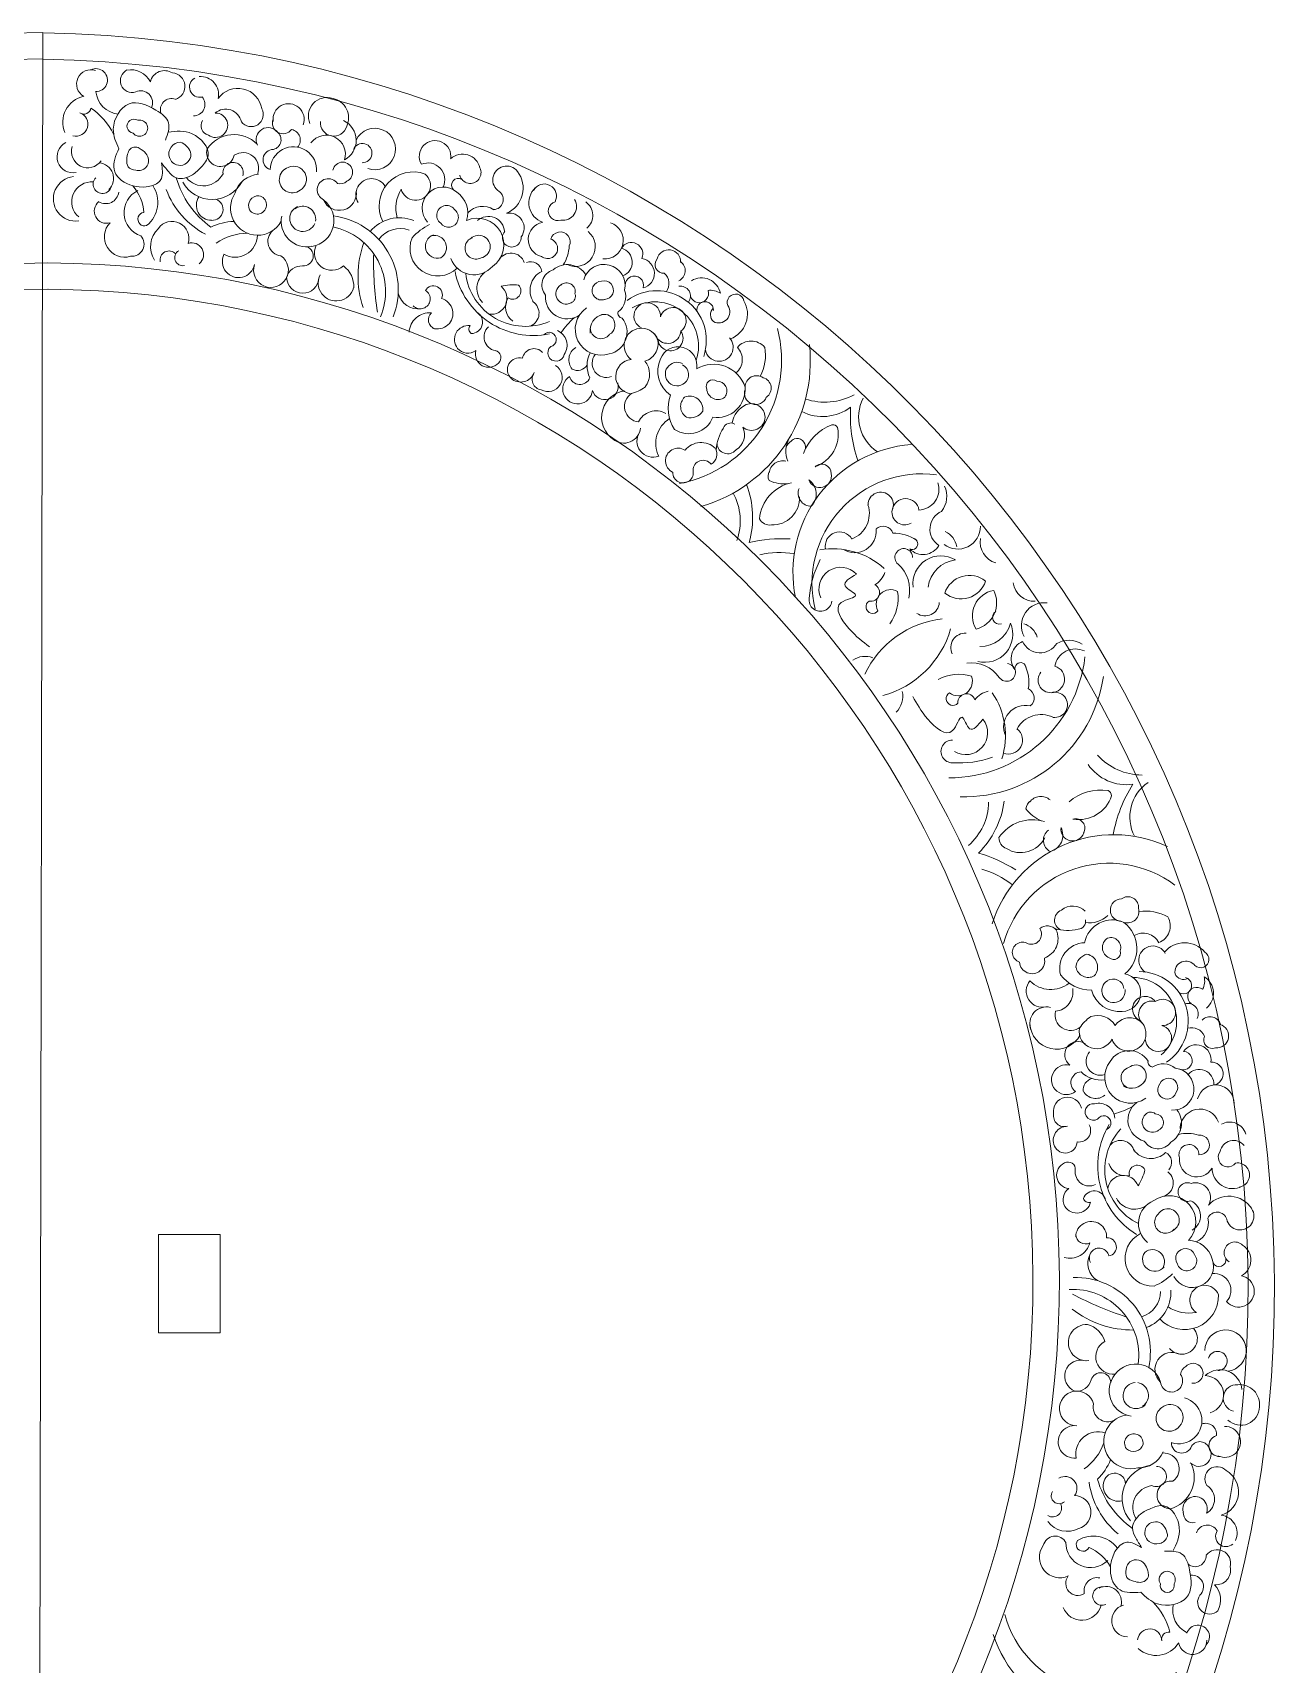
# Model space of a CAD drawing. Header units: millimetres. Extents: x -51923 to -51163, y -26833 to -26390.
# Drawn here: x -51645.24 to -51625.74, y -26523.27 to -26497.64 of the extents above; entities that cross this region are included whole.
import ezdxf

# ---------------------------------------------------------------- set-up
doc = ezdxf.new("R2010")
doc.units = ezdxf.units.MM
doc.header["$LTSCALE"] = 0.35

msp = doc.modelspace()

# ---------------------------------------------------------------- linework, layer by layer
at = {"lineweight": 5}
for p, q in [((-51645.081, -26497.641), (-51645.155, -26537.083)), ((-51642.299, -26516.519), (-51643.265, -26516.519)), ((-51643.265, -26516.519), (-51643.265, -26518.063)), ((-51642.299, -26518.063), (-51642.299, -26516.519)), ((-51643.265, -26518.063), (-51642.299, -26518.063))]:
    msp.add_line(p, q, dxfattribs=at)
for centre, radius, start, end in [((-51644.947, -26517.363), 19.722, 90.3904, 270.2513), ((-51645.464, -26517.366), 19.728, 271.7865, 88.8552), ((-51644.947, -26517.363), 19.308, 90.3904, 270.2513), ((-51645.464, -26517.366), 19.314, 271.7865, 88.8552), ((-51644.328, -26498.448), 0.224, 70.9387, 240.1379), ((-51644.249, -26498.387), 0.181, 267.983, 115.9978), ((-51643.678, -26498.395), 0.187, 116.5463, 287.0888), ((-51643.704, -26498.574), 0.35, 27.4019, 99.5054), ((-51643.171, -26498.466), 0.228, 57.108, 166.4626), ((-51643.062, -26498.486), 0.212, 286.6091, 86.0817), ((-51642.618, -26498.496), 0.161, 119.1508, 282.9559), ((-51642.602, -26498.611), 0.28, 346.6827, 95.1925), ((-51644.352, -26499.049), 0.418, 102.409, 202.5963), ((-51643.858, -26498.53), 0.393, 185.6447, 263.3512), ((-51643.543, -26498.738), 0.183, 334.028, 116.1463), ((-51642.714, -26498.771), 0.178, 268.5863, 41.8275), ((-51642.02, -26498.899), 0.382, 9.6236, 144.129), ((-51640.617, -26498.953), 0.294, 71.7297, 203.6763), ((-51640.59, -26498.978), 0.31, 334.709, 77.8254), ((-51644.566, -26499.078), 0.191, 256.6185, 69.9572), ((-51644.436, -26498.814), 0.107, 233.04, 353.2786), ((-51644.938, -26499.723), 1.084, 26.8266, 55.8301), ((-51643.062, -26498.852), 0.175, 69.6523, 199.8124), ((-51642.37, -26499.096), 0.192, 234.0125, 91.6256), ((-51642.211, -26499.097), 0.254, 12.7439, 130.4144), ((-51641.811, -26498.927), 0.191, 216.9295, 28.4982), ((-51641.222, -26499.002), 0.244, 339.0522, 187.7945), ((-51643.651, -26499.109), 0.11, 56.4908, 263.5128), ((-51643.562, -26499.142), 0.127, 216.7842, 103.2194), ((-51642.443, -26499.103), 0.154, 148.665, 254.97), ((-51641.542, -26499.322), 0.19, 36.7718, 206.7358), ((-51641.309, -26499.061), 0.168, 159.4249, 323.1845), ((-51641.208, -26499.329), 0.17, 318.8822, 78.7264), ((-51640.513, -26499.056), 0.211, 174.5162, 344.9411), ((-51640.503, -26499.336), 0.344, 297.9068, 65.218), ((-51639.867, -26499.469), 0.325, 250.4183, 154.6557), ((-51644.608, -26499.592), 0.252, 117.1005, 281.2867), ((-51644.378, -26499.509), 0.255, 161.8098, 325.0977), ((-51642.918, -26499.546), 0.185, 90.7769, 198.7438), ((-51643.035, -26499.634), 0.297, 22.859, 67.188), ((-51642.079, -26499.754), 0.511, 45.0684, 145.7407), ((-51641.147, -26499.8), 0.366, 355.3361, 178.9437), ((-51641.496, -26499.325), 0.155, 283.6007, 53.7096), ((-51640.629, -26499.552), 0.3, 343.0768, 143.6834), ((-51640.063, -26499.534), 0.151, 268.5765, 158.847), ((-51638.921, -26499.585), 0.248, 351.3274, 209.8949), ((-51644.214, -26499.931), 0.243, 313.8238, 86.0002), ((-51642.929, -26499.555), 0.171, 197.0389, 12.1799), ((-51642.292, -26499.526), 0.218, 163.9417, 349.1098), ((-51642.094, -26499.839), 0.159, 341.1167, 186.875), ((-51641.94, -26499.773), 0.247, 337.565, 123.7394), ((-51641.461, -26499.639), 0.163, 89.5607, 251.4724), ((-51640.373, -26499.833), 0.157, 294.4084, 168.1415), ((-51639.032, -26499.952), 0.264, 334.3097, 113.0391), ((-51638.488, -26499.827), 0.278, 12.69, 132.6287), ((-51644.566, -26500.251), 0.351, 95.5139, 277.9167), ((-51644.148, -26500.023), 0.145, 135.5697, 345.7154), ((-51641.619, -26499.536), 1.421, 195.7593, 234.6331), ((-51642.56, -26499.702), 0.345, 219.0072, 333.0775), ((-51641.672, -26500.27), 0.404, 93.2866, 163.9872), ((-51641.163, -26499.952), 0.205, 108.5463, 306.4408), ((-51641.143, -26499.942), 0.202, 299.9518, 115.0353), ((-51640.598, -26500.11), 0.174, 34.1211, 244.6298), ((-51639.918, -26500.182), 0.247, 30.0679, 211.6259), ((-51639.265, -26500.364), 0.535, 69.4068, 207.1489), ((-51639.228, -26500.041), 0.234, 194.6141, 49.5415), ((-51638.556, -26500.036), 0.105, 57.1383, 225.8149), ((-51638.368, -26499.84), 0.169, 193.9932, 25.9429), ((-51637.799, -26499.953), 0.216, 37.3898, 238.0162), ((-51637.968, -26500.084), 0.43, 293.2083, 37.527), ((-51644.316, -26500.298), 0.313, 84.8958, 229.7042), ((-51644.094, -26500.123), 0.205, 237.8212, 352.5801), ((-51643.422, -26500.468), 0.385, 115.7962, 251.5925), ((-51644.202, -26500.512), 0.706, 3.7839, 41.1692), ((-51643.75, -26500.305), 0.473, 309.0414, 33.6528), ((-51641.929, -26499.66), 1.294, 200.2448, 242.4973), ((-51642.422, -26499.732), 0.53, 208.8603, 332.2473), ((-51641.71, -26500.399), 0.425, 145.4965, 331.1588), ((-51641.691, -26500.363), 0.16, 88.8464, 203.018), ((-51641.715, -26500.346), 0.146, 212.7668, 79.0976), ((-51640.425, -26500.165), 0.268, 202.4473, 7.4914), ((-51640.417, -26499.849), 0.168, 257.3575, 310.6932), ((-51638.93, -26500.403), 0.606, 150.0178, 194.0004), ((-51638.794, -26500.397), 0.33, 49.6567, 222.2774), ((-51638.806, -26500.473), 0.398, 342.3199, 55.4808), ((-51638.009, -26500.263), 0.159, 273.4755, 53.0999), ((-51637.124, -26500.315), 0.324, 133.3755, 250.4737), ((-51637.206, -26500.21), 0.192, 332.2607, 152.2607), ((-51644.084, -26500.445), 0.191, 128.564, 287.5415), ((-51643.483, -26500.571), 0.106, 97.7073, 287.3699), ((-51642.434, -26500.352), 0.237, 146.0582, 270.6258), ((-51642.423, -26500.419), 0.171, 267.1723, 69.5117), ((-51641, -26500.56), 0.204, 114.551, 337.3536), ((-51641, -26500.573), 0.205, 351.0049, 127.0165), ((-51640.92, -26500.594), 0.409, 279.0638, 52.8417), ((-51638.739, -26500.511), 0.156, 31.0584, 232.8693), ((-51638.709, -26500.544), 0.154, 216.258, 47.6698), ((-51638.174, -26500.687), 0.317, 56.5223, 137.6134), ((-51636.993, -26500.443), 0.15, 106.5163, 288.2186), ((-51636.911, -26500.376), 0.212, 260.3454, 32.2311), ((-51636.705, -26500.512), 0.261, 310.4537, 54.5294), ((-51643.795, -26500.848), 0.32, 136.2491, 286.45), ((-51643.005, -26501), 0.386, 133.0179, 213.5516), ((-51643.052, -26500.87), 0.264, 341.9103, 144.9972), ((-51642.05, -26501.495), 0.89, 92.0774, 116.1411), ((-51640.936, -26500.604), 0.402, 168.4219, 281.625), ((-51640.669, -26501.68), 1.171, 338.5931, 82.8476), ((-51640.735, -26501.708), 1.037, 337.3344, 78.2214), ((-51639.481, -26501.146), 0.597, 67.8383, 140.2018), ((-51639.466, -26501.145), 0.426, 71.3641, 142.9677), ((-51638.634, -26501.444), 0.871, 115.2921, 138.1952), ((-51638.255, -26500.971), 0.415, 304.6573, 114.5024), ((-51638.085, -26500.787), 0.258, 4.7986, 131.631), ((-51637.756, -26500.709), 0.234, 322.7601, 100.4969), ((-51637.184, -26500.891), 0.274, 100.1425, 256.0362), ((-51636.255, -26500.906), 0.29, 264.1499, 71.8238), ((-51643.685, -26500.963), 0.192, 264.247, 42.5854), ((-51642.744, -26501.128), 0.186, 309.2185, 108.0417), ((-51641.869, -26501.646), 0.853, 90, 124.9903), ((-51642.064, -26500.816), 0.353, 240.4169, 358.6944), ((-51641.321, -26500.92), 0.227, 131.6187, 263.9788), ((-51640.543, -26501.101), 0.274, 154.0435, 311.7233), ((-51638.585, -26501.462), 1.547, 160.1422, 198.7019), ((-51638.88, -26501.029), 0.435, 157.7549, 314.5724), ((-51638.883, -26500.996), 0.19, 109.452, 285.2828), ((-51638.932, -26501.017), 0.191, 301.3406, 103.5827), ((-51638.278, -26501.026), 0.173, 108.5673, 297.8637), ((-51638.235, -26501.004), 0.18, 282.3214, 133.406), ((-51637.717, -26500.862), 0.147, 138.9593, 4.1989), ((-51637.153, -26501.033), 0.157, 231.6471, 71.4668), ((-51636.954, -26500.927), 0.155, 335.1001, 163.8187), ((-51636.714, -26501.004), 0.31, 245.1987, 50.7764), ((-51635.837, -26501.117), 0.18, 336.6724, 150.2349), ((-51643.1, -26501.213), 0.142, 42.5315, 191.8729), ((-51642.885, -26501.177), 0.126, 119.6967, 281.446), ((-51642.008, -26501.234), 0.255, 154.3391, 348.8191), ((-51641.499, -26501.371), 0.273, 161.2452, 55.5966), ((-51640.99, -26501.151), 0.155, 265.7688, 69.6347), ((-51634.485, -26501.232), 5.402, 178.7275, 188.5306), ((-51638.31, -26501.06), 0.385, 199.8105, 319.0265), ((-51637.729, -26501.324), 0.22, 18.7027, 150.4838), ((-51637.438, -26500.961), 0.625, 328.1993, 357.1428), ((-51636.051, -26501.249), 0.228, 290.3834, 75.1395), ((-51635.713, -26501.422), 0.237, 284.3535, 80.0552), ((-51635.332, -26501.286), 0.135, 138.4396, 275.1876), ((-51635.251, -26501.241), 0.188, 356.37, 166.1519), ((-51644.877, -26517.245), 15.988, 90.4553, 269.3498), ((-51645.102, -26517.245), 15.988, 270.7549, 89.6494), ((-51641.02, -26501.546), 0.24, 85.6499, 166.3603), ((-51641, -26501.482), 0.253, 181.5708, 357.1015), ((-51640.474, -26501.572), 0.284, 153.0465, 344.244), ((-51640.593, -26501.624), 0.394, 356.2791, 53.7908), ((-51637.379, -26501.144), 1.254, 191.4925, 281.6709), ((-51637.503, -26501.312), 0.943, 186.6956, 293.593), ((-51637.941, -26501.66), 0.323, 127.9357, 222.9862), ((-51637.417, -26501.412), 0.173, 6.8502, 113.7006), ((-51637.1, -26501.688), 0.33, 116.0787, 214.3509), ((-51636.992, -26501.606), 0.251, 106.9564, 219.6194), ((-51636.843, -26501.631), 0.346, 32.2909, 129.9032), ((-51636.266, -26501.613), 0.331, 347.3204, 164.6292), ((-51635.791, -26501.609), 0.144, 342.8032, 181.7974), ((-51635.463, -26501.583), 0.216, 324.0596, 48.6349), ((-51635.163, -26501.381), 0.172, 294.4126, 54.4685), ((-51634.735, -26501.795), 0.302, 11.2622, 121.5136), ((-51644.877, -26517.245), 15.573, 90.4553, 269.3498), ((-51645.102, -26517.245), 15.573, 270.7549, 89.6494), ((-51639.188, -26501.664), 0.318, 192.2526, 279.0784), ((-51639.153, -26501.824), 0.155, 223.4794, 59.1552), ((-51638.949, -26501.761), 0.143, 336.122, 150.7853), ((-51638.038, -26501.818), 0.247, 261.109, 51.6375), ((-51637.692, -26502.441), 0.839, 84.3562, 103.2657), ((-51637.703, -26501.697), 0.131, 237.0227, 44.3526), ((-51636.861, -26501.743), 0.162, 121.5961, 297.934), ((-51636.855, -26501.707), 0.136, 343.9096, 131.8377), ((-51636.826, -26501.784), 0.11, 292.2022, 21.1395), ((-51636.307, -26501.693), 0.147, 89.6169, 289.9636), ((-51636.264, -26501.686), 0.145, 272.7236, 106.8569), ((-51636.228, -26501.786), 0.302, 307.2873, 19.478), ((-51635.441, -26502.476), 0.781, 341.2622, 126.2749), ((-51635.07, -26501.782), 0.161, 324.0663, 97.806), ((-51634.77, -26501.739), 0.145, 197.047, 19.2475), ((-51634.591, -26501.955), 0.267, 55.1935, 99.0896), ((-51634.2, -26501.879), 0.132, 10.9802, 202.3923), ((-51638.883, -26502.053), 0.243, 251.1225, 74.368), ((-51637.536, -26501.95), 0.278, 149.0156, 233.6222), ((-51637.509, -26502.048), 0.221, 292.6741, 57.1508), ((-51636.845, -26501.796), 0.342, 175.004, 304.0047), ((-51636.312, -26502.3), 0.407, 124.8669, 288.3008), ((-51635.472, -26502.56), 0.69, 340.9955, 120.5388), ((-51635.589, -26502.092), 0.208, 356.0095, 245.5877), ((-51635.183, -26502.165), 0.206, 306.6501, 163.41), ((-51634.679, -26501.997), 0.13, 356.5238, 190.1019), ((-51634.446, -26502.073), 0.149, 135.2093, 226.4915), ((-51634.466, -26502.028), 0.174, 241.4539, 34.5251), ((-51634.431, -26502.062), 0.417, 291.0772, 30.0318), ((-51639.007, -26502.365), 0.323, 84.8169, 176.7669), ((-51638.878, -26502.152), 0.148, 132.487, 251.1088), ((-51638.396, -26502.462), 0.221, 83.6267, 218.712), ((-51638.305, -26502.297), 0.0855, 140.3767, 235.8964), ((-51638.354, -26502.188), 0.18, 270.0817, 61.014), ((-51637.928, -26502.419), 0.223, 134.5634, 257.3523), ((-51635.426, -26503.488), 1.895, 133.8153, 143.2429), ((-51636.225, -26502.32), 0.261, 103.6869, 188.8896), ((-51636.262, -26502.234), 0.168, 299.6678, 115.3386), ((-51636.252, -26502.347), 0.347, 281.2745, 39.3882), ((-51635.97, -26502.049), 0.0784, 163.1357, 260.1378), ((-51637.129, -26502.461), 0.113, 282.2051, 139.6136), ((-51637.1, -26502.553), 0.253, 325.7405, 66.175), ((-51636.315, -26502.281), 0.168, 179.9322, 323.8319), ((-51635.678, -26502.557), 0.273, 29.228, 232.889), ((-51635.696, -26502.53), 0.278, 284.55, 22.5004), ((-51635.985, -26502.713), 0.614, 22.6673, 33.7656), ((-51635.268, -26502.314), 0.208, 211.5945, 355.5426), ((-51635.224, -26502.441), 0.198, 190.2254, 34.1817), ((-51635.441, -26502.792), 1.963, 280.5399, 14.8168), ((-51634.459, -26502.583), 0.221, 192.2793, 42.7472), ((-51633.957, -26502.765), 0.28, 40.1681, 139.8319), ((-51638.405, -26502.458), 0.217, 221.1276, 304.634), ((-51638.079, -26502.688), 0.21, 165.7857, 316.8962), ((-51637.998, -26502.746), 0.112, 310.499, 79.1203), ((-51637.598, -26502.936), 0.187, 74.2426, 226.2274), ((-51637.368, -26502.787), 0.182, 41.7273, 170.1386), ((-51637.019, -26502.67), 0.131, 131.0644, 348.4635), ((-51636.594, -26502.781), 0.226, 121.5869, 220.4533), ((-51636.089, -26502.872), 0.444, 152.8109, 205.3988), ((-51636.23, -26502.835), 0.223, 141.6135, 291.1616), ((-51635.813, -26503.044), 0.271, 96.3023, 261.6035), ((-51634.963, -26502.957), 0.459, 155.4791, 235.5934), ((-51635.104, -26502.873), 0.297, 350.05, 158.9259), ((-51635.401, -26502.802), 2.375, 285.9929, 6.2935), ((-51634.37, -26502.774), 0.275, 309.6021, 43.652), ((-51634.449, -26502.71), 0.718, 332.5863, 10.1052), ((-51637.577, -26502.906), 0.224, 227.7478, 340.3027), ((-51637.227, -26503.082), 0.172, 144.2821, 260.991), ((-51637.147, -26503.056), 0.223, 241.368, 57.66), ((-51636.685, -26502.764), 0.183, 243.6641, 326.2798), ((-51635.867, -26503.007), 0.317, 321.4045, 40.8316), ((-51635.119, -26503.004), 0.185, 63.5271, 309.8531), ((-51635.107, -26503.013), 0.17, 308.7773, 63.9134), ((-51634.544, -26503.365), 0.516, 17.659, 121.2598), ((-51633.87, -26503.212), 0.182, 55.5799, 178.8772), ((-51636.682, -26503.239), 0.234, 123.0596, 354.1229), ((-51636.646, -26502.997), 0.17, 195.7009, 337.1521), ((-51636.252, -26503.198), 0.208, 198.229, 15.0531), ((-51635.884, -26503.683), 0.421, 98.6099, 247.8973), ((-51635.985, -26502.713), 0.614, 282.5264, 306.696), ((-51634.558, -26503.197), 0.104, 52.684, 204.5899), ((-51634.478, -26503.23), 0.175, 183.4366, 308.6731), ((-51634.493, -26503.245), 0.443, 261.5481, 4.7099), ((-51634.495, -26503.272), 0.158, 323.1301, 90.0377), ((-51633.884, -26503.305), 0.177, 160.3361, 340.1658), ((-51633.808, -26503.225), 0.167, 302.9258, 76.0142), ((-51635.701, -26503.513), 0.244, 122.7358, 264.2544), ((-51634.654, -26503.541), 0.605, 160.1316, 213.2989), ((-51634.865, -26503.513), 0.199, 132.913, 238.5173), ((-51634.922, -26503.559), 0.208, 351.9895, 112.3059), ((-51633.848, -26503.854), 0.415, 116.6381, 168.8831), ((-51633.953, -26503.683), 0.215, 0.7182, 111.9451), ((-51632.833, -26502.94), 0.731, 243.321, 307.0035), ((-51632.798, -26502.476), 0.969, 251.7721, 298.4126), ((-51630.181, -26503.653), 2.216, 176.6547, 198.7676), ((-51631.61, -26503.678), 0.657, 153.4687, 236.4479), ((-51635.449, -26503.889), 0.307, 60.6151, 154.3497), ((-51634.995, -26504.094), 0.459, 121.6601, 206.032), ((-51634.935, -26503.536), 0.405, 236.3563, 338.6678), ((-51634.908, -26503.463), 0.229, 254.337, 326.7444), ((-51634.276, -26503.897), 0.125, 59.8223, 158.184), ((-51633.949, -26503.678), 0.211, 228.8446, 359.4244), ((-51632.424, -26504.514), 0.759, 110.215, 159.738), ((-51632.674, -26503.887), 0.0872, 29.1864, 97.721), ((-51635.956, -26503.825), 0.264, 229.7721, 354.2843), ((-51635.495, -26504.055), 0.255, 146.5033, 290.01), ((-51633.756, -26504.249), 0.75, 147.9909, 176.1594), ((-51634.339, -26503.957), 0.278, 300.4136, 25.7053), ((-51633.018, -26504.211), 0.393, 151.0137, 203.9762), ((-51633.031, -26504.411), 0.462, 121.9147, 144.0453), ((-51633.24, -26504.155), 0.14, 354.1211, 105.8844), ((-51633.127, -26503.95), 0.539, 289.2604, 11.2095), ((-51635.103, -26504.367), 0.199, 57.17, 245.5695), ((-51634.742, -26504.405), 0.325, 46.6669, 140.9551), ((-51634.678, -26504.263), 0.185, 300.9288, 30.9763), ((-51634.325, -26504.089), 0.167, 184.1325, 319.5483), ((-51631.287, -26506.117), 2.012, 94.409, 191.3809), ((-51635.025, -26504.553), 0.161, 178.5534, 12.8585), ((-51634.71, -26504.517), 0.159, 36.8811, 179.9607), ((-51633.534, -26504.609), 0.156, 149.8292, 206.3137), ((-51633.458, -26504.583), 0.217, 77.3849, 173.1933), ((-51632.877, -26504.603), 0.183, 200.4178, 10.9751), ((-51631.277, -26506.294), 1.723, 82.2725, 193.5883), ((-51632.847, -26504.568), 0.15, 359.6764, 133.3607), ((-51635.337, -26505.255), 1.405, 343.7788, 21.4675), ((-51633.195, -26505.331), 0.632, 101.4654, 175.221), ((-51633.443, -26504.17), 0.558, 245.5994, 277.3768), ((-51633.017, -26504.878), 0.201, 156.9227, 271.8739), ((-51633.2, -26504.888), 0.268, 314.9437, 55.471), ((-51631.332, -26504.813), 0.327, 272.0161, 17.8535), ((-51631.267, -26504.926), 0.384, 322.2588, 25.1184), ((-51635.031, -26505.307), 0.904, 339.7295, 28.6831), ((-51633.62, -26504.947), 0.426, 267.8518, 2.1013), ((-51632.529, -26505.193), 0.43, 291.0334, 18.1497), ((-51631.921, -26505.058), 0.199, 335.004, 180.3986), ((-51631.53, -26505.172), 0.213, 8.7918, 171.6889), ((-51633.667, -26505.199), 0.176, 206.6064, 280.301), ((-51631.547, -26505.176), 0.197, 169.9854, 301.6455), ((-51630.844, -26505.439), 0.303, 113.2943, 237.5114), ((-51633.456, -26508.035), 2.445, 87.3772, 102.5542), ((-51632.568, -26505.705), 0.223, 29.4706, 192.5137), ((-51632.328, -26505.472), 0.338, 238.2142, 5.7804), ((-51631.882, -26505.55), 0.158, 17.0484, 134.4683), ((-51631.711, -26506.122), 0.618, 54.9014, 91.7995), ((-51631.428, -26505.67), 0.0896, 245.5442, 79.0113), ((-51630.711, -26505.395), 0.358, 233.1301, 359.9624), ((-51631.042, -26505.766), 0.319, 9.0075, 65.1529), ((-51630.02, -26505.644), 0.338, 170.1927, 253.8603), ((-51633.502, -26507.235), 1.428, 81.0077, 102.8708), ((-51632.672, -26506.95), 1.202, 48.0228, 99.9112), ((-51631.559, -26505.884), 0.139, 358.5619, 229.6984), ((-51631.257, -26505.549), 0.29, 224.1968, 329.8967), ((-51631.51, -26506.636), 1.538, 152.1294, 175.8309), ((-51632.549, -26506.382), 0.343, 43.5667, 203.5345), ((-51632.01, -26506.396), 0.544, 346.5655, 48.2978), ((-51630.976, -26506.297), 0.438, 58.4755, 186.9523), ((-51630.692, -26506.406), 0.485, 96.5188, 173.4344), ((-51632.074, -26506.436), 0.136, 257.5165, 64.0887), ((-51632.195, -26506), 0.362, 299.9036, 340.3352), ((-51630.528, -26506.572), 0.406, 51.2116, 161.7715), ((-51630.658, -26506.131), 0.404, 230.9039, 342.0793), ((-51629.505, -26506.235), 0.338, 188.2434, 271.911), ((-51632.867, -26506.551), 0.179, 171.2616, 352.9457), ((-51632.047, -26506.658), 0.105, 122.805, 321.745), ((-51631.764, -26506.616), 0.227, 61.1433, 207.9721), ((-51632.345, -26506.519), 0.698, 324.3961, 8.3505), ((-51631.225, -26506.576), 0.226, 235.6279, 355.5333), ((-51630.076, -26506.8), 0.404, 100.0244, 211.1998), ((-51630.526, -26506.596), 0.427, 284.2346, 26.9896), ((-51629.353, -26506.954), 0.358, 82.1413, 208.9735), ((-51630.786, -26508.366), 1.527, 96.3779, 154.8861), ((-51630.052, -26506.823), 0.11, 124.1068, 284.0482), ((-51632.289, -26506.582), 1.527, 285.2357, 343.8576), ((-51630.594, -26507.3), 0.226, 86.5703, 206.4757), ((-51630.284, -26507.093), 0.438, 255.1514, 23.6281), ((-51630.352, -26506.797), 0.485, 268.6693, 345.5849), ((-51629.766, -26507.231), 0.319, 16.9508, 73.0961), ((-51629.581, -26507.474), 0.29, 112.207, 217.9068), ((-51629.415, -26507.079), 0.303, 204.5922, 328.8094), ((-51628.863, -26507.648), 0.327, 64.2501, 170.0875), ((-51628.965, -26507.569), 0.384, 56.9853, 119.8448), ((-51632.166, -26507.791), 0.353, 69.733, 123.2186), ((-51630.848, -26507.196), 2.151, 269.9251, 353.2954), ((-51630.501, -26508.083), 0.544, 35.3229, 97.0552), ((-51629.942, -26507.691), 0.139, 213.9223, 85.0589), ((-51629.724, -26507.626), 0.0896, 3.0923, 196.5595), ((-51630.211, -26507.845), 0.618, 350.3042, 27.2023), ((-51629.245, -26507.796), 0.213, 270.4148, 73.3119), ((-51630.691, -26508.418), 0.698, 73.7532, 117.7075), ((-51630.708, -26507.829), 0.227, 234.1316, 20.9603), ((-51630.61, -26507.433), 2.211, 268.4013, 351.6662), ((-51629.251, -26507.812), 0.197, 140.4581, 272.1182), ((-51631.927, -26508.065), 0.353, 314.7906, 12.3706), ((-51630.788, -26508.103), 0.105, 120.3586, 319.2987), ((-51630.572, -26508.161), 0.136, 18.0149, 184.5871), ((-51630.157, -26508.341), 0.362, 101.7684, 142.2), ((-51631.163, -26508.682), 1.202, 342.1925, 34.0808), ((-51629.668, -26508.092), 0.158, 307.6353, 65.0552), ((-51629.185, -26508.199), 0.199, 261.7051, 107.0996), ((-51629.651, -26508.545), 0.338, 76.3233, 203.8895), ((-51629.403, -26508.782), 0.43, 63.954, 151.0703), ((-51630.584, -26508.639), 0.343, 238.5691, 38.537), ((-51629.915, -26508.751), 0.223, 249.59, 52.6331), ((-51630.795, -26508.931), 0.179, 89.158, 270.842), ((-51630.692, -26507.575), 1.538, 266.2727, 289.9743), ((-51628.059, -26508.723), 0.731, 214.2174, 277.8999), ((-51627.803, -26508.334), 0.969, 222.6686, 269.3091), ((-51627.349, -26509.962), 0.657, 124.3652, 207.3444), ((-51629.405, -26509.855), 0.217, 48.2814, 144.0897), ((-51628.467, -26510.297), 0.759, 81.1115, 130.6344), ((-51628.807, -26509.462), 0.539, 260.1568, 342.1059), ((-51628.381, -26509.628), 0.0872, 0.0828, 68.6174), ((-51626.089, -26510.636), 2.216, 147.5511, 169.6641), ((-51631.131, -26509.722), 0.904, 310.6259, 359.5796), ((-51631.373, -26509.528), 1.405, 314.6753, 352.364), ((-51629.483, -26509.84), 0.156, 120.7257, 177.2102), ((-51629.191, -26509.501), 0.558, 216.4958, 248.2733), ((-51629.538, -26510.636), 0.632, 72.3618, 146.1174), ((-51629.163, -26510.326), 0.201, 127.8191, 242.7703), ((-51629.328, -26510.246), 0.268, 285.8401, 26.3674), ((-51628.906, -26510.155), 0.183, 171.3142, 341.8716), ((-51628.863, -26510.138), 0.15, 330.5728, 104.2571), ((-51628.254, -26512.251), 2.012, 65.3054, 162.2773), ((-51629.887, -26510.291), 0.176, 177.5029, 251.1975), ((-51629.723, -26510.094), 0.426, 238.7482, 332.9977), ((-51631.082, -26512.871), 2.445, 58.2736, 73.4506), ((-51628.331, -26512.41), 1.723, 53.1689, 164.4847), ((-51630.733, -26512.151), 1.428, 51.9042, 73.7672), ((-51628.036, -26511.38), 0.167, 354.608, 127.6964), ((-51629.023, -26511.581), 0.167, 111.0739, 246.4897), ((-51628.903, -26511.638), 0.278, 44.9169, 130.2087), ((-51628.136, -26511.425), 0.177, 90.4564, 270.2861), ((-51628.045, -26511.443), 0.182, 251.745, 15.0424), ((-51627.763, -26512.156), 0.718, 60.517, 98.0359), ((-51629.554, -26511.802), 0.159, 250.6615, 33.7411), ((-51629.304, -26511.856), 0.185, 39.6459, 129.6934), ((-51629.459, -26511.87), 0.325, 289.6672, 23.9554), ((-51628.985, -26510.992), 0.75, 254.4628, 282.6313), ((-51628.826, -26511.599), 0.125, 272.4382, 10.7999), ((-51628.282, -26512.02), 0.443, 65.9123, 169.0741), ((-51628.643, -26511.209), 0.415, 261.7391, 313.9841), ((-51628.412, -26512.028), 0.516, 309.3624, 52.9633), ((-51627.651, -26511.673), 0.28, 290.7903, 30.4541), ((-51629.692, -26512.088), 0.161, 57.7637, 252.0688), ((-51628.703, -26512.34), 0.405, 91.9544, 194.2659), ((-51628.263, -26512.011), 0.175, 121.9491, 247.1856), ((-51628.308, -26512.013), 0.158, 340.5846, 107.4922), ((-51627.797, -26512.06), 0.275, 26.9702, 121.0201), ((-51627.646, -26512.208), 0.221, 27.8751, 238.3429), ((-51627.146, -26512.354), 0.417, 40.5904, 139.545), ((-51629.543, -26512.223), 0.199, 185.0527, 13.4522), ((-51628.625, -26512.339), 0.229, 103.8778, 176.2853), ((-51628.721, -26512.32), 0.208, 318.3163, 78.6327), ((-51628.259, -26512.097), 0.104, 226.0323, 17.9382), ((-51627.125, -26512.398), 0.174, 36.0971, 189.1684), ((-51626.896, -26512.197), 0.132, 228.2299, 59.642), ((-51628.615, -26512.074), 0.605, 217.3233, 270.4906), ((-51628.658, -26512.282), 0.199, 192.105, 297.7092), ((-51628.268, -26512.676), 0.17, 6.7088, 121.8449), ((-51628.134, -26512.719), 0.297, 271.6963, 80.5722), ((-51627.961, -26513.171), 0.69, 310.0834, 89.6267), ((-51627.871, -26513.169), 0.781, 304.3474, 89.36), ((-51627.161, -26512.365), 0.149, 204.1307, 295.413), ((-51627.166, -26512.609), 0.13, 240.5203, 74.0985), ((-51627.098, -26512.54), 0.267, 331.5326, 15.4287), ((-51626.995, -26512.729), 0.302, 309.1086, 59.3601), ((-51629.379, -26512.696), 0.255, 140.6123, 284.119), ((-51629.249, -26512.212), 0.459, 224.5902, 308.9622), ((-51629.207, -26512.708), 0.307, 276.2725, 10.0072), ((-51628.166, -26512.559), 0.459, 195.0288, 275.1432), ((-51628.263, -26512.691), 0.185, 120.7692, 7.0951), ((-51626.954, -26512.781), 0.145, 51.3747, 233.5752), ((-51629.315, -26513.208), 0.264, 76.3379, 200.8501), ((-51628.936, -26513.07), 0.244, 166.3678, 307.8864), ((-51627.767, -26512.976), 0.198, 36.4405, 240.3969), ((-51627.661, -26513.059), 0.208, 75.0796, 219.0277), ((-51627.493, -26513.03), 0.206, 267.2122, 123.9721), ((-51627.093, -26513.05), 0.161, 332.8162, 106.5559), ((-51629.157, -26513.187), 0.421, 182.7249, 332.0123), ((-51628.531, -26513.331), 0.271, 169.0188, 334.3199), ((-51628.275, -26513.604), 0.614, 123.9262, 148.0958), ((-51628.513, -26513.395), 0.317, 29.7906, 109.2178), ((-51628.027, -26513.365), 0.273, 197.7332, 41.3943), ((-51628.007, -26513.392), 0.278, 48.1218, 146.0722), ((-51628.275, -26513.604), 0.614, 36.8566, 47.955), ((-51627.558, -26513.436), 0.208, 185.0346, 74.6127), ((-51627.036, -26513.486), 0.216, 21.9874, 106.5626), ((-51626.746, -26513.27), 0.172, 16.1537, 136.2097), ((-51626.643, -26513.4), 0.188, 264.4703, 74.2522), ((-51628.821, -26513.695), 0.208, 55.5691, 232.3932), ((-51626.967, -26513.775), 0.237, 350.567, 146.2687), ((-51626.713, -26513.461), 0.135, 155.4346, 292.1826), ((-51628.472, -26513.794), 0.223, 139.4606, 289.0088), ((-51628.018, -26513.977), 0.347, 31.234, 149.3477), ((-51627.644, -26513.81), 0.0784, 170.4844, 267.4865), ((-51627.17, -26513.788), 0.144, 248.8248, 87.8191), ((-51629.003, -26514.087), 0.234, 76.4993, 307.5626), ((-51628.763, -26514.134), 0.17, 93.4701, 234.9213), ((-51628.46, -26513.649), 0.444, 225.2234, 277.8113), ((-51627.995, -26514.049), 0.407, 142.3214, 305.7554), ((-51627.977, -26514.058), 0.168, 106.7903, 250.69), ((-51627.916, -26514.024), 0.168, 315.2836, 130.9544), ((-51627.482, -26514.14), 0.302, 51.1442, 123.335), ((-51627.331, -26514.234), 0.331, 265.993, 83.3018), ((-51626.916, -26514.152), 0.228, 355.4827, 140.2388), ((-51626.721, -26513.993), 0.18, 280.3873, 93.9498), ((-51628.556, -26514.247), 0.183, 104.3424, 186.9581), ((-51628.542, -26514.156), 0.226, 210.1689, 309.0353), ((-51627.985, -26513.961), 0.261, 241.7326, 326.9353), ((-51627.421, -26514.246), 0.147, 140.6586, 341.0053), ((-51627.399, -26514.208), 0.145, 323.7653, 157.8986), ((-51626.66, -26514.458), 0.29, 358.7984, 166.4724), ((-51628.985, -26514.586), 0.223, 12.9622, 189.2542), ((-51628.578, -26514.594), 0.131, 82.1587, 299.5578), ((-51628.495, -26514.709), 0.253, 4.4472, 104.8817), ((-51628.821, -26512.819), 1.895, 287.3794, 296.8069), ((-51627.695, -26514.719), 0.342, 126.6175, 255.6182), ((-51627.54, -26514.773), 0.346, 300.719, 38.3313), ((-51626.905, -26514.858), 0.31, 19.8458, 185.4235), ((-51628.986, -26515.042), 0.224, 90.3195, 202.8745), ((-51629.035, -26514.653), 0.172, 169.6312, 286.3401), ((-51628.804, -26514.884), 0.182, 260.4836, 28.8949), ((-51628.417, -26514.767), 0.113, 291.0086, 148.4172), ((-51627.258, -26515.44), 1.254, 148.9514, 239.1297), ((-51627.651, -26514.752), 0.162, 132.6882, 309.0261), ((-51627.679, -26514.706), 0.11, 49.4827, 138.42), ((-51627.615, -26514.758), 0.136, 298.7845, 86.7126), ((-51626.438, -26515.013), 0.261, 16.0928, 120.1685), ((-51629.021, -26515.052), 0.187, 204.3949, 356.3796), ((-51627.457, -26515.501), 0.943, 137.0292, 243.9266), ((-51628.154, -26515.262), 0.221, 13.4714, 137.9481), ((-51627.565, -26514.921), 0.251, 211.0029, 323.6659), ((-51627.105, -26515.556), 0.625, 73.4795, 102.4229), ((-51626.912, -26515.111), 0.155, 266.8035, 95.5221), ((-51626.379, -26515.253), 0.212, 38.3911, 170.2768), ((-51627.678, -26514.996), 0.33, 216.2713, 314.5435), ((-51627.523, -26515.386), 0.173, 316.9217, 63.772), ((-51627.078, -26515.263), 0.157, 359.1554, 198.9751), ((-51626.954, -26515.34), 0.274, 174.5861, 330.4798), ((-51626.468, -26515.308), 0.15, 142.4036, 324.1059), ((-51628.947, -26515.587), 0.21, 113.726, 264.8366), ((-51628.975, -26515.492), 0.112, 351.5019, 120.1232), ((-51628.643, -26515.534), 0.223, 173.2699, 296.0588), ((-51628.112, -26515.837), 0.247, 18.9847, 169.5132), ((-51628.07, -26515.32), 0.278, 197, 281.6066), ((-51627.887, -26515.561), 0.131, 26.2696, 193.5995), ((-51628.585, -26515.304), 0.839, 327.3565, 346.266), ((-51627.544, -26515.71), 0.22, 280.1384, 51.9195), ((-51626.392, -26515.474), 0.324, 180.1485, 297.2467), ((-51626.319, -26515.586), 0.192, 278.3615, 98.3615), ((-51628.838, -26515.971), 0.217, 125.9882, 209.4946), ((-51628.566, -26516.013), 0.18, 9.6083, 160.5405), ((-51627.103, -26515.852), 0.147, 66.4233, 291.6629), ((-51626.973, -26515.94), 0.234, 330.1254, 107.8621), ((-51628.839, -26515.961), 0.221, 211.9102, 346.9955), ((-51628.653, -26515.931), 0.0855, 194.7258, 290.2455), ((-51627.931, -26515.799), 0.323, 207.636, 302.6865), ((-51627.487, -26516.345), 0.385, 111.5957, 230.8118), ((-51627.385, -26516.323), 0.415, 316.1198, 125.9649), ((-51627.155, -26516.224), 0.258, 298.9912, 65.8237), ((-51626.453, -26516.347), 0.43, 33.0952, 137.4139), ((-51628.614, -26516.557), 0.243, 356.2542, 179.4997), ((-51627.445, -26516.326), 0.173, 132.7585, 322.0549), ((-51627.41, -26516.294), 0.18, 297.2162, 148.3009), ((-51627.09, -26516.341), 0.317, 293.0089, 14.0999), ((-51626.636, -26516.326), 0.159, 17.5223, 157.1467), ((-51626.274, -26516.231), 0.216, 192.606, 33.2324), ((-51628.706, -26516.519), 0.148, 179.5134, 298.1352), ((-51628.361, -26516.715), 0.143, 279.837, 94.5002), ((-51627.647, -26516.894), 0.435, 116.0499, 272.8673), ((-51627.098, -26517.008), 0.398, 15.1414, 88.3023), ((-51628.95, -26516.57), 0.323, 253.8553, 345.8053), ((-51628.349, -26516.973), 0.318, 151.5439, 238.3696), ((-51628.488, -26516.887), 0.155, 11.467, 207.1428), ((-51627.617, -26516.907), 0.19, 145.3395, 321.1702), ((-51627.653, -26516.947), 0.191, 327.0395, 129.2816), ((-51627.133, -26516.893), 0.154, 22.9524, 214.3642), ((-51627.112, -26516.932), 0.156, 197.7529, 39.5638), ((-51626.356, -26516.805), 0.169, 44.6793, 236.629), ((-51626.384, -26516.922), 0.278, 297.9935, 57.9322), ((-51627.023, -26517.022), 0.33, 208.3448, 20.9656), ((-51626.603, -26516.917), 0.105, 204.8073, 13.484), ((-51628.903, -26518.418), 1.037, 352.4008, 93.2878), ((-51628.855, -26518.365), 1.171, 347.7747, 92.0291), ((-51627.958, -26516.524), 0.871, 292.427, 315.3301), ((-51626.831, -26517.55), 0.234, 21.0807, 236.0081), ((-51626.682, -26517.395), 0.264, 317.5832, 96.3125), ((-51626.299, -26517.411), 0.248, 220.7273, 79.2948), ((-51626.38, -26512.68), 5.402, 242.0916, 251.8947), ((-51627.951, -26517.408), 0.426, 287.6546, 359.2581), ((-51627.957, -26517.421), 0.597, 290.4204, 2.7839), ((-51627.148, -26517.477), 0.535, 223.4733, 1.2154), ((-51627.958, -26516.472), 1.547, 231.9203, 270.48), ((-51627.074, -26517.148), 0.606, 236.6218, 280.6044), ((-51628.689, -26518.217), 0.284, 86.3782, 277.5757), ((-51628.777, -26518.312), 0.394, 16.8315, 74.3432), ((-51627.193, -26518.153), 0.247, 218.9964, 40.5543), ((-51626.503, -26518.342), 0.325, 275.9665, 180.2039), ((-51628.268, -26518.438), 0.274, 118.8989, 276.5788), ((-51627.345, -26518.638), 0.268, 63.1308, 228.1749), ((-51626.629, -26518.506), 0.151, 271.7752, 162.0457), ((-51628.778, -26518.743), 0.253, 73.5207, 249.0514), ((-51627.914, -26518.962), 0.409, 17.7806, 151.5584), ((-51627.044, -26518.735), 0.168, 119.929, 173.2647), ((-51627.014, -26518.699), 0.157, 262.4808, 136.2139), ((-51626.588, -26518.986), 0.344, 5.4042, 132.7154), ((-51628.845, -26518.741), 0.24, 264.262, 344.9723), ((-51628.463, -26518.844), 0.155, 0.9875, 164.8534), ((-51627.929, -26518.974), 0.402, 148.9972, 262.2003), ((-51627.909, -26519.049), 0.204, 93.2687, 316.0712), ((-51627.92, -26519.045), 0.205, 303.6058, 79.6173), ((-51627.351, -26518.819), 0.174, 185.9924, 36.5012), ((-51626.834, -26519.034), 0.3, 286.9389, 87.5454), ((-51626.328, -26519.089), 0.211, 85.6811, 256.106), ((-51626.28, -26519.187), 0.31, 352.7968, 95.9132), ((-51628.839, -26519.251), 0.273, 15.0256, 269.377), ((-51627.24, -26519.44), 0.366, 251.6785, 75.2861), ((-51628.355, -26519.233), 0.227, 166.6434, 299.0035), ((-51627.992, -26519.773), 0.425, 99.4635, 285.1257), ((-51627.389, -26519.405), 0.205, 124.1814, 322.0759), ((-51627.372, -26519.389), 0.202, 315.5869, 130.6704), ((-51626.266, -26519.221), 0.294, 226.946, 358.8925), ((-51628.878, -26519.776), 0.255, 81.8031, 276.2831), ((-51628.503, -26519.968), 0.353, 71.9278, 190.2053), ((-51627.944, -26519.795), 0.146, 351.5246, 217.8554), ((-51626.816, -26519.654), 0.17, 351.8958, 111.74), ((-51626.597, -26519.838), 0.168, 107.4377, 271.1973), ((-51626.513, -26519.776), 0.244, 242.8277, 91.57), ((-51629.221, -26519.508), 0.853, 305.632, 340.6222), ((-51627.951, -26519.766), 0.16, 227.6043, 341.7758), ((-51627.858, -26519.779), 0.404, 266.635, 337.3356), ((-51627.192, -26519.79), 0.163, 179.1499, 341.0615), ((-51626.92, -26519.971), 0.19, 223.8864, 33.8504), ((-51626.908, -26519.927), 0.155, 16.9127, 147.0215), ((-51629.138, -26519.729), 0.89, 314.4811, 338.5449), ((-51627.599, -26520.665), 0.53, 98.3749, 221.7619), ((-51627.591, -26520.32), 0.159, 243.7472, 89.5055), ((-51627.478, -26520.197), 0.247, 306.8828, 93.0572), ((-51627.506, -26520.335), 0.511, 284.8816, 25.5538), ((-51626.636, -26520.356), 0.191, 42.124, 213.6927), ((-51629.023, -26520.506), 0.186, 322.5805, 121.4037), ((-51627.367, -26520.224), 1.294, 188.125, 230.3774), ((-51627.148, -26519.973), 1.421, 195.9891, 234.863), ((-51628.188, -26520.471), 0.237, 159.9964, 284.564), ((-51628.247, -26520.438), 0.171, 1.1105, 163.4499), ((-51627.362, -26520.611), 0.218, 81.5124, 266.6805), ((-51626.68, -26520.562), 0.382, 286.4932, 60.9986), ((-51629.116, -26520.622), 0.126, 149.1763, 310.9255), ((-51628.881, -26520.882), 0.264, 285.625, 88.7119), ((-51627.616, -26520.805), 0.345, 97.5447, 211.615), ((-51626.982, -26520.827), 0.192, 338.9966, 196.6097), ((-51626.93, -26520.677), 0.254, 300.2078, 57.8783), ((-51629.222, -26520.813), 0.142, 238.7493, 28.0907), ((-51627.013, -26520.894), 0.154, 175.6522, 281.9572), ((-51626.601, -26521.207), 0.28, 335.4297, 83.9395), ((-51628.989, -26520.794), 0.386, 217.0706, 297.6043), ((-51627.601, -26521.202), 0.171, 58.4423, 233.5833), ((-51627.711, -26521.276), 0.297, 3.4342, 47.7632), ((-51626.79, -26521.26), 0.178, 28.7947, 162.0359), ((-51626.498, -26521.26), 0.161, 147.6664, 311.4714), ((-51629.107, -26521.591), 0.32, 144.1723, 294.3731), ((-51629.18, -26521.448), 0.192, 28.0368, 166.3753), ((-51628.625, -26521.365), 0.385, 179.0297, 314.826), ((-51628.743, -26521.388), 0.106, 143.2523, 332.9149), ((-51628.58, -26521.728), 0.473, 36.9694, 121.5808), ((-51628.925, -26522.085), 0.706, 29.4531, 66.8383), ((-51627.588, -26521.195), 0.185, 231.8784, 339.8453), ((-51626.636, -26521.682), 0.212, 344.5405, 144.0132), ((-51626.982, -26521.561), 0.175, 230.8099, 0.97), ((-51626.653, -26521.792), 0.228, 264.1596, 13.5143), ((-51628.823, -26521.997), 0.191, 143.0808, 302.0582), ((-51628.522, -26522.113), 0.205, 78.0421, 192.801), ((-51627.42, -26521.936), 0.127, 327.4029, 213.8381), ((-51627.033, -26522.052), 0.183, 314.476, 96.5942), ((-51628.446, -26522.197), 0.145, 84.9068, 295.0525), ((-51628.381, -26522.29), 0.243, 344.622, 116.7984), ((-51627.419, -26522.032), 0.11, 167.1094, 14.1315), ((-51626.755, -26522.294), 0.187, 143.5335, 314.076), ((-51626.932, -26522.259), 0.35, 331.1168, 43.2203), ((-51628.314, -26522.023), 1.723, 195.7156, 307.0315), ((-51628.762, -26522.264), 0.313, 200.9181, 345.7264), ((-51628.037, -26522.585), 0.255, 105.5246, 268.8124), ((-51628.425, -26523.042), 1.084, 14.7921, 43.7956), ((-51626.941, -26522.419), 0.393, 167.271, 244.9775), ((-51627.694, -26522.904), 0.191, 0.665, 174.0037), ((-51627.401, -26522.87), 0.107, 77.3436, 197.5822), ((-51626.937, -26522.835), 0.181, 314.6244, 162.6392), ((-51628.237, -26522.182), 2.012, 197.9231, 294.895), ((-51627.595, -26522.712), 0.418, 228.026, 328.2132), ((-51627.02, -26522.89), 0.224, 190.4843, 359.6835)]:
    msp.add_arc(centre, radius, start, end, dxfattribs=at)
for points in [[(-51643.889, -26499.464), (-51643.976, -26499.156), (-51643.728, -26498.759), (-51643.307, -26498.858), (-51643.108, -26499.057), (-51643.158, -26499.329)], [(-51643.115, -26499.203), (-51642.736, -26499.23), (-51642.488, -26499.577), (-51642.594, -26499.753), (-51642.734, -26499.875), (-51642.984, -26499.924), (-51643.108, -26499.824), (-51643.221, -26499.687)], [(-51643.536, -26499.475), (-51643.449, -26499.562), (-51643.43, -26499.7), (-51643.532, -26499.803), (-51643.622, -26499.803), (-51643.742, -26499.748), (-51643.763, -26499.632), (-51643.745, -26499.527), (-51643.693, -26499.457), (-51643.606, -26499.44), (-51643.536, -26499.475)], [(-51643.889, -26499.464), (-51643.964, -26499.786), (-51643.716, -26500.033), (-51643.221, -26499.934), (-51643.221, -26499.687)], [(-51632.098, -26507.286), (-51632.419, -26507.001), (-51632.543, -26506.593), (-51632.316, -26506.475), (-51632.477, -26506.332), (-51632.301, -26506.146)], [(-51631.417, -26508.068), (-51631.179, -26508.425), (-51630.792, -26508.604), (-51630.643, -26508.395), (-51630.524, -26508.574), (-51630.316, -26508.425)], [(-51627.33, -26521.494), (-51627.23, -26521.128), (-51627.475, -26520.779), (-51627.677, -26520.821), (-51627.838, -26520.912), (-51627.966, -26521.132), (-51627.914, -26521.282), (-51627.822, -26521.434)], [(-51627.834, -26522.138), (-51628.161, -26522.102), (-51628.313, -26521.786), (-51628.055, -26521.352), (-51627.822, -26521.434)], [(-51627.726, -26521.801), (-51627.779, -26521.69), (-51627.903, -26521.626), (-51628.034, -26521.689), (-51628.064, -26521.774), (-51628.052, -26521.905), (-51627.949, -26521.963), (-51627.845, -26521.982), (-51627.762, -26521.955), (-51627.716, -26521.879), (-51627.726, -26521.801)], [(-51627.834, -26522.138), (-51627.571, -26522.322), (-51627.115, -26522.22), (-51627.068, -26521.79), (-51627.19, -26521.537), (-51627.463, -26521.493)]]:
    msp.add_spline(points, degree=3, dxfattribs=at)

doc.saveas('drawing.dxf')
